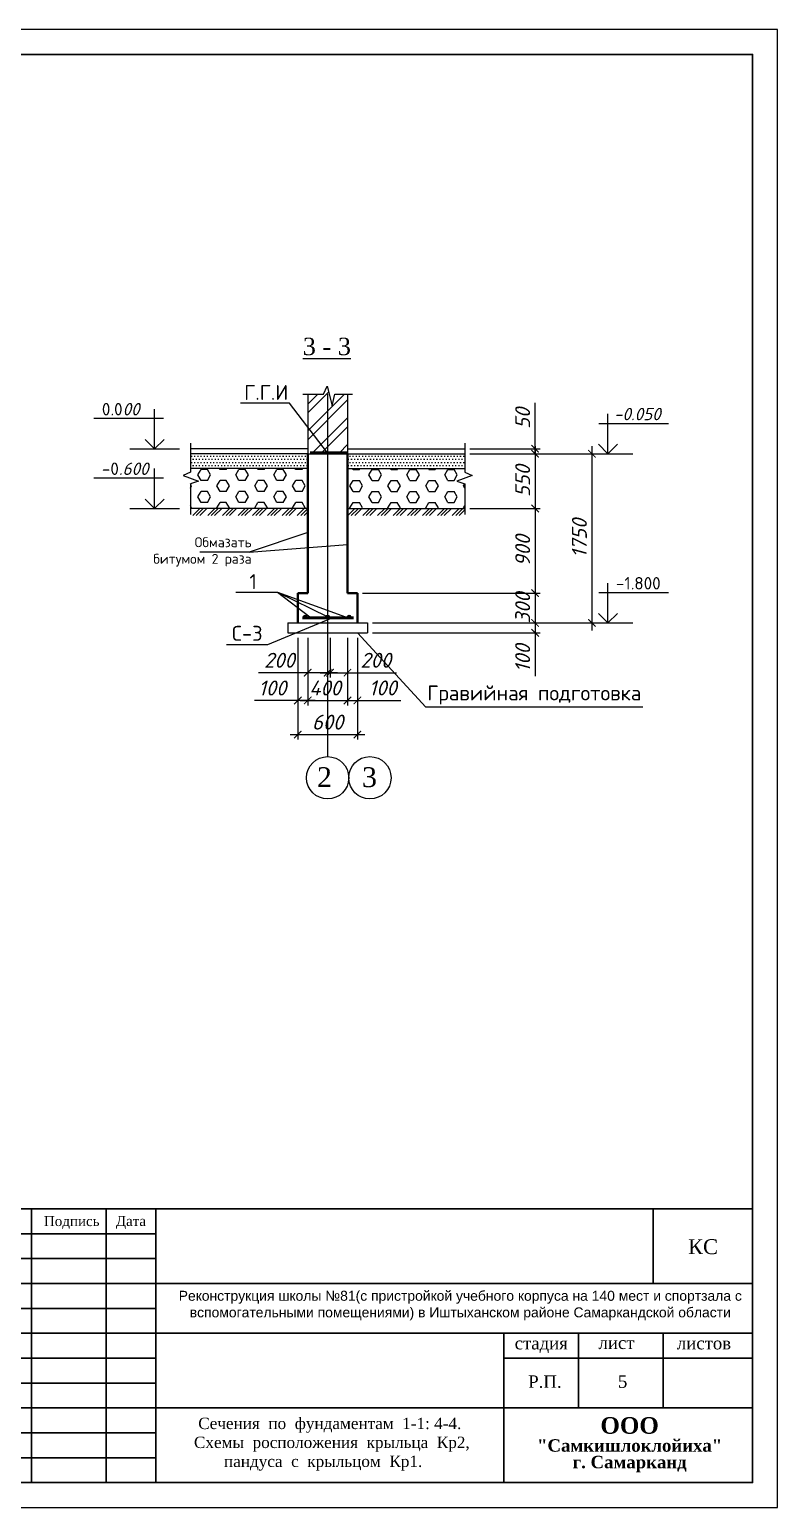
# Model space of a CAD drawing. Header units: millimetres. Extents: x 572274 to 2241483, y -888675 to -304135.
# Drawn here: x 1076726 to 1091765, y -645007 to -615307 of the extents above; entities that cross this region are included whole.
import ezdxf

# ---------------------------------------------------------------- set-up
doc = ezdxf.new("R2010")
doc.units = ezdxf.units.MM
doc.linetypes.add('ACAD_ISO04W100', pattern=[30, 24, -3, 0, -3])
for name, color, linetype, lineweight in [('Осевая', 1, 'ACAD_ISO04W100', 9), ('Основная', 7, 'Continuous', 50), ('Тонкая', 7, 'Continuous', 15)]:
    doc.layers.add(name, color=color, linetype=linetype, lineweight=lineweight)
doc.layers.add('Размеры', color=7, linetype='Continuous')
doc.styles.add('Arial 3.', font='arial.ttf')
doc.styles.add('ISOCPEUR', font='isocpeui.ttf', dxfattribs={"height": 300})
doc.styles.get("Standard").update_dxf_attribs({"font": 'isocpeur.ttf'})
doc.styles.add('style1', font='isocpeui.ttf')
doc.styles.add('WMF-Times New Roman0', font='times.ttf')
doc.dimstyles.new('ISO-25', dxfattribs={"dimtxt": 300, "dimasz": 150, "dimexe": 100, "dimexo": 100, "dimgap": 100, "dimtad": 1, "dimtxsty": 'style1', "dimblk": 'ARCHTICK', "dimcen": 250, "dimdle": 150, "dimclrd": 5, "dimclre": 5, "dimclrt": 7, "dimadec": 0, "dimazin": 0, "dimtfac": 1, "dimtmove": 0, "dimatfit": 3, "dimldrblk": 'ARCHTICK', "dimfxl": 1.25, "dimlwd": -1, "dimlwe": -1, "dimarcsym": 0})

# ---------------------------------------------------------------- blocks, each defined once
blk = doc.blocks.new('12')
at = {"color": 5, "lineweight": 30}
for p, q in [((4038680, 3054550), (4038680, 3049050)), ((4038680, 3054550), (4038680, 3049050)), ((4038680, 3054550), (4038680, 3049050)), ((4057180, 3054550), (4038680, 3054550)), ((4057180, 3054550), (4038680, 3054550)), ((4057180, 3054550), (4038680, 3054550)), ((4040380, 3054550), (4040380, 3049050)), ((4040380, 3054550), (4040380, 3049050)), ((4042680, 3054550), (4042680, 3049050)), ((4044180, 3054550), (4044180, 3049050)), ((4045180, 3054550), (4045180, 3049050)), ((4057180, 3049050), (4057180, 3054550)), ((4057180, 3054550), (4057180, 3049050)), ((4045180, 3054050), (4038680, 3054050)), ((4045180, 3053550), (4038680, 3053550)), ((4057180, 3053050), (4038680, 3053050)), ((4045180, 3052550), (4038680, 3052550)), ((4038680, 3052050), (4057180, 3052050)), ((4052180, 3049050), (4052180, 3052050)), ((4053680, 3050550), (4053680, 3052050)), ((4055380, 3050550), (4055380, 3052050)), ((4038680, 3051550), (4045180, 3051550)), ((4052180, 3051550), (4057180, 3051550)), ((4038680, 3051050), (4045180, 3051050)), ((4038680, 3050550), (4057180, 3050550)), ((4038680, 3050050), (4045180, 3050050)), ((4038680, 3049550), (4045180, 3049550)), ((4038680, 3049050), (4057180, 3049050))]:
    blk.add_line(p, q, dxfattribs=at)
blk = doc.blocks.new('_ArchTick')
at = {"color": 0, "linetype": 'ByBlock', "const_width": 0.15}
blk.add_lwpolyline([(-0.5, -0.5), (0.5, 0.5)], dxfattribs=at)
blk = doc.blocks.new('*D847')
at = {"layer": 'Defpoints', "color": 0, "lineweight": 25, "transparency": 16777216}
for p in [(1082320, -627432), (1083120, -627432), (1083120, -628789)]:
    blk.add_point(p, dxfattribs=at)
at = {"layer": 'Размеры', "color": 5, "transparency": 16777216}
for p, q in [((1082320, -627532), (1082320, -628889)), ((1083120, -627532), (1083120, -628889)), ((1082170, -628789), (1083270, -628789))]:
    blk.add_line(p, q, dxfattribs=at)
at = {"layer": 'Размеры', "color": 5, "transparency": 16777216, "xscale": 150, "yscale": 150, "zscale": 150, "rotation": 180}
blk.add_blockref('_ArchTick', (1082320, -628789), dxfattribs=at)
at = {"layer": 'Размеры', "color": 5, "transparency": 16777216, "xscale": 150, "yscale": 150, "zscale": 150}
blk.add_blockref('_ArchTick', (1083120, -628789), dxfattribs=at)
at = {"layer": 'Размеры', "color": 7, "transparency": 16777216, "insert": (1082670, -628539), "char_height": 300, "attachment_point": 5, "style": 'style1'}
blk.add_mtext('400', dxfattribs=at)
blk = doc.blocks.new('*D848')
at = {"layer": 'Defpoints', "color": 0, "lineweight": 25, "transparency": 16777216}
for p in [(1082320, -627432), (1082770, -627432), (1082320, -628232)]:
    blk.add_point(p, dxfattribs=at)
at = {"layer": 'Размеры', "color": 5, "transparency": 16777216}
for p, q in [((1082320, -627532), (1082320, -628332)), ((1082770, -627532), (1082770, -628332)), ((1082320, -628232), (1081333, -628232)), ((1082920, -628232), (1082320, -628232))]:
    blk.add_line(p, q, dxfattribs=at)
at = {"layer": 'Размеры', "color": 5, "transparency": 16777216, "xscale": 150, "yscale": 150, "zscale": 150, "rotation": 180}
blk.add_blockref('_ArchTick', (1082320, -628232), dxfattribs=at)
at = {"layer": 'Размеры', "color": 5, "transparency": 16777216, "xscale": 150, "yscale": 150, "zscale": 150}
blk.add_blockref('_ArchTick', (1082770, -628232), dxfattribs=at)
at = {"layer": 'Размеры', "color": 7, "transparency": 16777216, "insert": (1081751, -627982), "char_height": 300, "attachment_point": 5, "style": 'style1'}
blk.add_mtext('200', dxfattribs=at)
blk = doc.blocks.new('*D849')
at = {"layer": 'Defpoints', "color": 0, "lineweight": 25, "transparency": 16777216}
for p in [(1082720, -627432), (1083120, -627432), (1083120, -628232)]:
    blk.add_point(p, dxfattribs=at)
at = {"layer": 'Размеры', "color": 5, "transparency": 16777216}
for p, q in [((1082720, -627532), (1082720, -628332)), ((1083120, -627532), (1083120, -628332)), ((1082570, -628232), (1083120, -628232)), ((1083120, -628232), (1084107, -628232))]:
    blk.add_line(p, q, dxfattribs=at)
at = {"layer": 'Размеры', "color": 5, "transparency": 16777216, "xscale": 150, "yscale": 150, "zscale": 150, "rotation": 180}
blk.add_blockref('_ArchTick', (1082720, -628232), dxfattribs=at)
at = {"layer": 'Размеры', "color": 5, "transparency": 16777216, "xscale": 150, "yscale": 150, "zscale": 150}
blk.add_blockref('_ArchTick', (1083120, -628232), dxfattribs=at)
at = {"layer": 'Размеры', "color": 7, "transparency": 16777216, "insert": (1083689, -627982), "char_height": 300, "attachment_point": 5, "style": 'style1'}
blk.add_mtext('200', dxfattribs=at)
blk = doc.blocks.new('*D850')
at = {"layer": 'Defpoints', "color": 0, "lineweight": 25, "transparency": 16777216}
for p in [(1083120, -627432), (1083320, -627432), (1083320, -628788)]:
    blk.add_point(p, dxfattribs=at)
at = {"layer": 'Размеры', "color": 5, "transparency": 16777216}
for p, q in [((1083120, -627532), (1083120, -628888)), ((1083320, -627532), (1083320, -628888)), ((1082970, -628788), (1083320, -628788)), ((1083320, -628788), (1084190, -628788))]:
    blk.add_line(p, q, dxfattribs=at)
at = {"layer": 'Размеры', "color": 5, "transparency": 16777216, "xscale": 150, "yscale": 150, "zscale": 150, "rotation": 180}
blk.add_blockref('_ArchTick', (1083120, -628788), dxfattribs=at)
at = {"layer": 'Размеры', "color": 5, "transparency": 16777216, "xscale": 150, "yscale": 150, "zscale": 150}
blk.add_blockref('_ArchTick', (1083320, -628788), dxfattribs=at)
at = {"layer": 'Размеры', "color": 7, "transparency": 16777216, "insert": (1083830, -628538), "char_height": 300, "attachment_point": 5, "style": 'style1'}
blk.add_mtext('100', dxfattribs=at)
blk = doc.blocks.new('*D851')
at = {"layer": 'Defpoints', "color": 0, "lineweight": 25, "transparency": 16777216}
for p in [(1082120, -627432), (1082320, -627432), (1082120, -628790)]:
    blk.add_point(p, dxfattribs=at)
at = {"layer": 'Размеры', "color": 5, "transparency": 16777216}
for p, q in [((1082120, -627532), (1082120, -628890)), ((1082320, -627532), (1082320, -628890)), ((1082120, -628790), (1081250, -628790)), ((1082470, -628790), (1082120, -628790))]:
    blk.add_line(p, q, dxfattribs=at)
at = {"layer": 'Размеры', "color": 5, "transparency": 16777216, "xscale": 150, "yscale": 150, "zscale": 150, "rotation": 180}
blk.add_blockref('_ArchTick', (1082120, -628790), dxfattribs=at)
at = {"layer": 'Размеры', "color": 5, "transparency": 16777216, "xscale": 150, "yscale": 150, "zscale": 150}
blk.add_blockref('_ArchTick', (1082320, -628790), dxfattribs=at)
at = {"layer": 'Размеры', "color": 7, "transparency": 16777216, "insert": (1081610, -628540), "char_height": 300, "attachment_point": 5, "style": 'style1'}
blk.add_mtext('100', dxfattribs=at)
blk = doc.blocks.new('*D852')
at = {"layer": 'Defpoints', "color": 0, "lineweight": 25, "transparency": 16777216}
for p in [(1082120, -627432), (1083320, -627432), (1083320, -629476)]:
    blk.add_point(p, dxfattribs=at)
at = {"layer": 'Размеры', "color": 5, "transparency": 16777216}
for p, q in [((1082120, -627532), (1082120, -629576)), ((1083320, -627532), (1083320, -629576)), ((1081970, -629476), (1083470, -629476))]:
    blk.add_line(p, q, dxfattribs=at)
at = {"layer": 'Размеры', "color": 5, "transparency": 16777216, "xscale": 150, "yscale": 150, "zscale": 150, "rotation": 180}
blk.add_blockref('_ArchTick', (1082120, -629476), dxfattribs=at)
at = {"layer": 'Размеры', "color": 5, "transparency": 16777216, "xscale": 150, "yscale": 150, "zscale": 150}
blk.add_blockref('_ArchTick', (1083320, -629476), dxfattribs=at)
at = {"layer": 'Размеры', "color": 7, "transparency": 16777216, "insert": (1082720, -629226), "char_height": 300, "attachment_point": 5, "style": 'style1'}
blk.add_mtext('600', dxfattribs=at)
blk = doc.blocks.new('*D1209')
at = {"layer": 'Defpoints', "color": 0, "lineweight": 25, "transparency": 16777216}
for p in [(1085479, -623732), (1085479, -623832), (1086892, -623732)]:
    blk.add_point(p, dxfattribs=at)
at = {"layer": 'Размеры', "color": 5, "transparency": 16777216}
for p, q in [((1086892, -623732), (1086892, -622812)), ((1085579, -623732), (1086992, -623732)), ((1085579, -623832), (1086992, -623832)), ((1086892, -623832), (1086892, -623732)), ((1086892, -623832), (1086892, -623982))]:
    blk.add_line(p, q, dxfattribs=at)
at = {"layer": 'Размеры', "color": 5, "transparency": 16777216, "xscale": 150, "yscale": 150, "zscale": 150}
for p, rotation in [((1086892, -623732), 270), ((1086892, -623832), 90)]:
    blk.add_blockref('_ArchTick', p, dxfattribs=dict(at, rotation=rotation))
at = {"layer": 'Размеры', "color": 7, "transparency": 16777216, "insert": (1086642, -623122), "char_height": 300, "attachment_point": 5, "rotation": 90, "style": 'style1'}
blk.add_mtext('50', dxfattribs=at)
blk = doc.blocks.new('*D853')
at = {"layer": 'Defpoints', "color": 0, "lineweight": 25, "transparency": 16777216}
for p in [(1083320, -626632), (1083520, -627232), (1086892, -627232)]:
    blk.add_point(p, dxfattribs=at)
at = {"layer": 'Размеры', "color": 5, "transparency": 16777216}
for p, q in [((1083420, -626632), (1086992, -626632)), ((1086892, -626482), (1086892, -627382)), ((1083620, -627232), (1086992, -627232))]:
    blk.add_line(p, q, dxfattribs=at)
at = {"layer": 'Размеры', "color": 5, "transparency": 16777216, "xscale": 150, "yscale": 150, "zscale": 150}
for p, rotation in [((1086892, -626632), 90), ((1086892, -627232), 270)]:
    blk.add_blockref('_ArchTick', p, dxfattribs=dict(at, rotation=rotation))
at = {"layer": 'Размеры', "color": 7, "transparency": 16777216, "insert": (1086642, -626932), "char_height": 300, "attachment_point": 5, "rotation": 90, "style": 'style1'}
blk.add_mtext('300', dxfattribs=at)
blk = doc.blocks.new('*D854')
at = {"layer": 'Defpoints', "color": 0, "lineweight": 25, "transparency": 16777216}
for p in [(1083520, -627232), (1083520, -627432), (1086892, -627432)]:
    blk.add_point(p, dxfattribs=at)
at = {"layer": 'Размеры', "color": 5, "transparency": 16777216}
for p, q in [((1083620, -627232), (1086992, -627232)), ((1086892, -627082), (1086892, -627432)), ((1083620, -627432), (1086992, -627432)), ((1086892, -627432), (1086892, -628301))]:
    blk.add_line(p, q, dxfattribs=at)
at = {"layer": 'Размеры', "color": 5, "transparency": 16777216, "xscale": 150, "yscale": 150, "zscale": 150}
for p, rotation in [((1086892, -627232), 90), ((1086892, -627432), 270)]:
    blk.add_blockref('_ArchTick', p, dxfattribs=dict(at, rotation=rotation))
at = {"layer": 'Размеры', "color": 7, "transparency": 16777216, "insert": (1086642, -627942), "char_height": 300, "attachment_point": 5, "rotation": 90, "style": 'style1'}
blk.add_mtext('100', dxfattribs=at)
blk = doc.blocks.new('*D844')
at = {"layer": 'Defpoints', "color": 0, "lineweight": 25, "transparency": 16777216}
for p in [(1085479, -623832), (1083520, -627232), (1088035, -627232)]:
    blk.add_point(p, dxfattribs=at)
at = {"layer": 'Размеры', "color": 5, "transparency": 16777216}
for p, q in [((1088035, -623682), (1088035, -627382)), ((1085579, -623832), (1088135, -623832)), ((1083620, -627232), (1088135, -627232))]:
    blk.add_line(p, q, dxfattribs=at)
at = {"layer": 'Размеры', "color": 5, "transparency": 16777216, "xscale": 150, "yscale": 150, "zscale": 150}
for p, rotation in [((1088035, -623832), 90), ((1088035, -627232), 270)]:
    blk.add_blockref('_ArchTick', p, dxfattribs=dict(at, rotation=rotation))
at = {"layer": 'Размеры', "color": 7, "transparency": 16777216, "insert": (1087783, -625532), "char_height": 300, "attachment_point": 5, "rotation": 90, "style": 'style1'}
blk.add_mtext('1750', dxfattribs=at)
blk = doc.blocks.new('*D845')
at = {"layer": 'Defpoints', "color": 0, "lineweight": 25, "transparency": 16777216}
for p in [(1085479, -623832), (1085479, -624932), (1086892, -624932)]:
    blk.add_point(p, dxfattribs=at)
at = {"layer": 'Размеры', "color": 5, "transparency": 16777216}
for p, q in [((1086892, -623682), (1086892, -625082)), ((1085579, -623832), (1086992, -623832)), ((1085579, -624932), (1086992, -624932))]:
    blk.add_line(p, q, dxfattribs=at)
at = {"layer": 'Размеры', "color": 5, "transparency": 16777216, "xscale": 150, "yscale": 150, "zscale": 150}
for p, rotation in [((1086892, -623832), 90), ((1086892, -624932), 270)]:
    blk.add_blockref('_ArchTick', p, dxfattribs=dict(at, rotation=rotation))
at = {"layer": 'Размеры', "color": 7, "transparency": 16777216, "insert": (1086642, -624382), "char_height": 300, "attachment_point": 5, "rotation": 90, "style": 'style1'}
blk.add_mtext('550', dxfattribs=at)
blk = doc.blocks.new('*D846')
at = {"layer": 'Defpoints', "color": 0, "lineweight": 25, "transparency": 16777216}
for p in [(1085479, -624932), (1085479, -626632), (1086892, -626632)]:
    blk.add_point(p, dxfattribs=at)
at = {"layer": 'Размеры', "color": 5, "transparency": 16777216}
for p, q in [((1086892, -624782), (1086892, -626782)), ((1085579, -624932), (1086992, -624932)), ((1085579, -626632), (1086992, -626632))]:
    blk.add_line(p, q, dxfattribs=at)
at = {"layer": 'Размеры', "color": 5, "transparency": 16777216, "xscale": 150, "yscale": 150, "zscale": 150}
for p, rotation in [((1086892, -624932), 90), ((1086892, -626632), 270)]:
    blk.add_blockref('_ArchTick', p, dxfattribs=dict(at, rotation=rotation))
at = {"layer": 'Размеры', "color": 7, "transparency": 16777216, "insert": (1086642, -625782), "char_height": 300, "attachment_point": 5, "rotation": 90, "style": 'style1'}
blk.add_mtext('900', dxfattribs=at)

msp = doc.modelspace()

# ---------------------------------------------------------------- hatches: boundary and pattern name
h = msp.add_hatch(color=256)
h.paths.add_polyline_path([(1082263.487, -627075.143), (1082263.487, -627104.398), (1082295.797, -627104.398, 0.009059979), (1082295.815, -627103.366, 0.454451114)])
h.paths.add_polyline_path([(1082263.487, -627075.143, 0.375089188), (1082238.848, -627103.366, 0.009059979), (1082238.867, -627104.398), (1082263.487, -627104.398)])
h.paths.add_polyline_path([(1082263.487, -627104.398), (1082238.867, -627104.398, 0.364789544), (1082263.487, -627131.589)])
h.paths.add_polyline_path([(1082295.797, -627104.398), (1082263.487, -627104.398), (1082263.487, -627131.589, 0.443564837)])
h = msp.add_hatch(color=256)
h.paths.add_polyline_path([(1082264.694, -627092.033), (1082264.694, -627112.574), (1082287.381, -627112.574, 0.009059979), (1082287.394, -627111.85, 0.454451114)])
h.paths.add_polyline_path([(1082264.694, -627092.033, 0.375089188), (1082247.394, -627111.85, 0.009059979), (1082247.407, -627112.574), (1082264.694, -627112.574)])
h.paths.add_polyline_path([(1082264.694, -627112.574), (1082247.407, -627112.574, 0.364789544), (1082264.694, -627131.667)])
h.paths.add_polyline_path([(1082287.381, -627112.574), (1082264.694, -627112.574), (1082264.694, -627131.667, 0.443564837)])
h = msp.add_hatch(color=256)
h.paths.add_polyline_path([(1082716.184, -627075.143), (1082716.184, -627104.398), (1082748.494, -627104.398, 0.009059979), (1082748.513, -627103.366, 0.454451114)])
h.paths.add_polyline_path([(1082716.184, -627075.143, 0.375089188), (1082691.545, -627103.366, 0.009059979), (1082691.564, -627104.398), (1082716.184, -627104.398)])
h.paths.add_polyline_path([(1082716.184, -627104.398), (1082691.564, -627104.398, 0.364789544), (1082716.184, -627131.589)])
h.paths.add_polyline_path([(1082748.494, -627104.398), (1082716.184, -627104.398), (1082716.184, -627131.589, 0.443564837)])
h = msp.add_hatch(color=256)
h.paths.add_polyline_path([(1082718.679, -627091.67), (1082718.679, -627112.212), (1082741.366, -627112.212, 0.009059979), (1082741.379, -627111.487, 0.454451114)])
h.paths.add_polyline_path([(1082718.679, -627091.67, 0.375089188), (1082701.379, -627111.487, 0.009059979), (1082701.392, -627112.212), (1082718.679, -627112.212)])
h.paths.add_polyline_path([(1082718.679, -627112.212), (1082701.392, -627112.212, 0.364789544), (1082718.679, -627131.304)])
h.paths.add_polyline_path([(1082741.366, -627112.212), (1082718.679, -627112.212), (1082718.679, -627131.304, 0.443564837)])
h = msp.add_hatch(color=256)
h.paths.add_polyline_path([(1083149.107, -627075.143), (1083149.107, -627104.398), (1083181.418, -627104.398, 0.009059979), (1083181.436, -627103.366, 0.454451114)])
h.paths.add_polyline_path([(1083149.107, -627075.143, 0.375089188), (1083124.469, -627103.366, 0.009059979), (1083124.487, -627104.398), (1083149.107, -627104.398)])
h.paths.add_polyline_path([(1083149.107, -627104.398), (1083124.487, -627104.398, 0.364789544), (1083149.107, -627131.589)])
h.paths.add_polyline_path([(1083181.418, -627104.398), (1083149.107, -627104.398), (1083149.107, -627131.589, 0.443564837)])
h = msp.add_hatch(color=256)
h.paths.add_polyline_path([(1083150.318, -627092.033), (1083150.318, -627112.574), (1083173.005, -627112.574, 0.009059979), (1083173.018, -627111.85, 0.454451114)])
h.paths.add_polyline_path([(1083150.318, -627092.033, 0.375089188), (1083133.018, -627111.85, 0.009059979), (1083133.031, -627112.574), (1083150.318, -627112.574)])
h.paths.add_polyline_path([(1083150.318, -627112.574), (1083133.031, -627112.574, 0.364789544), (1083150.318, -627131.667)])
h.paths.add_polyline_path([(1083173.005, -627112.574), (1083150.318, -627112.574), (1083150.318, -627131.667, 0.443564837)])
at = {"layer": 'Тонкая'}
h = msp.add_hatch(dxfattribs=at)
h.set_pattern_fill('ANSI32', color=256, scale=40, style=0)
h.set_pattern_definition([(45, (675562.8, -668583.28), (-269.4077, 269.4077), []), (45, (675742.4, -668583.28), (-269.4077, 269.4077), [])])
h.paths.add_polyline_path([(1082320.029, -623831.85), (1082720.029, -623831.85), (1082720.029, -623811.427), (1083120.029, -623811.427), (1083120.029, -622631.85), (1082867.128, -622631.85), (1082811.645, -622867.433), (1082713.653, -622475.835), (1082635.572, -622631.85), (1082320.029, -622631.85)])
h = msp.add_hatch(dxfattribs=at)
h.set_pattern_fill('DOTS', color=256, scale=40, style=0)
h.set_pattern_definition([(180, (1489877.26, -668583.28), (-31.75, 63.5), [0, -63.5])])
h.paths.add_polyline_path([(1082320.029, -623831.85), (1082320.029, -624131.85), (1079960.606, -624131.85), (1079960.606, -623831.85)])
h = msp.add_hatch(dxfattribs=at)
h.set_pattern_fill('DOTS', color=256, scale=40, style=0)
h.set_pattern_definition([(0, (675562.8, -668583.28), (31.75, 63.5), [0, -63.5])])
h.paths.add_polyline_path([(1083120.029, -623831.85), (1083120.029, -624131.85), (1085479.452, -624131.85), (1085479.452, -623831.85)])
h = msp.add_hatch(dxfattribs=at)
h.set_pattern_fill('HEX', color=256, scale=40, style=0)
h.set_pattern_definition([(180, (1489877.26, -668583.28), (0, 219.9704), [127, -254]), (60, (1489877.26, -668583.28), (190.49995, -109.9852), [127, -254]), (120, (1489750.26, -668583.28), (190.49995, 109.9852), [127, -254])])
h.paths.add_polyline_path([(1082320.029, -624131.85), (1082320.029, -624931.85), (1079960.606, -624931.85), (1079960.606, -624433.363), (1080123.31, -624380.926), (1079814.769, -624266.433), (1079960.606, -624203.085), (1079960.606, -624131.85)])
h = msp.add_hatch(dxfattribs=at)
h.set_pattern_fill('HEX', color=256, scale=40, style=0)
h.set_pattern_definition([(0, (675562.8, -668583.28), (0, 219.9704), [127, -254]), (120, (675562.8, -668583.28), (-190.49995, -109.9852), [127, -254]), (60, (675689.8, -668583.28), (-190.49995, 109.9852), [127, -254])])
h.paths.add_polyline_path([(1083120.029, -624131.85), (1083120.029, -624931.85), (1085479.452, -624931.85), (1085479.452, -624433.363), (1085316.748, -624380.926), (1085625.289, -624266.433), (1085479.452, -624203.085), (1085479.452, -624131.85)])

# ---------------------------------------------------------------- linework, layer by layer
for p, q in [((1082320.029, -622631.85), (1082320.029, -626631.85)), ((1083120.029, -622631.85), (1083120.029, -626631.85)), ((1082320.029, -623731.85), (1079960.606, -623731.85)), ((1082320.029, -623831.85), (1079960.606, -623831.85)), ((1082320.029, -623831.85), (1083120.029, -623831.85)), ((1083120.029, -623731.85), (1085479.452, -623731.85)), ((1083120.029, -623831.85), (1085479.452, -623831.85)), ((1082320.029, -624131.85), (1079960.606, -624131.85)), ((1083120.029, -624131.85), (1085479.452, -624131.85)), ((1082320.029, -624931.85), (1079960.606, -624931.85)), ((1080150.029, -624931.85), (1080008.608, -625073.271)), ((1080220.029, -624931.85), (1080078.608, -625073.271)), ((1080290.029, -624931.85), (1080148.608, -625073.271)), ((1080450.029, -624931.85), (1080308.608, -625073.271)), ((1080520.029, -624931.85), (1080378.608, -625073.271)), ((1080590.029, -624931.85), (1080448.608, -625073.271)), ((1080750.029, -624931.85), (1080608.608, -625073.271)), ((1080820.029, -624931.85), (1080678.608, -625073.271)), ((1080890.029, -624931.85), (1080748.608, -625073.271)), ((1081060.029, -624931.85), (1080918.608, -625073.271)), ((1081130.029, -624931.85), (1080988.608, -625073.271)), ((1081200.029, -624931.85), (1081058.608, -625073.271)), ((1081350.029, -624931.85), (1081208.608, -625073.271)), ((1081420.029, -624931.85), (1081278.608, -625073.271)), ((1081490.029, -624931.85), (1081348.608, -625073.271)), ((1081650.029, -624931.85), (1081508.608, -625073.271)), ((1081720.029, -624931.85), (1081578.608, -625073.271)), ((1081790.029, -624931.85), (1081648.608, -625073.271)), ((1081950.029, -624931.85), (1081808.608, -625073.271)), ((1082020.029, -624931.85), (1081878.608, -625073.271)), ((1082090.029, -624931.85), (1081948.608, -625073.271)), ((1082250.029, -624931.85), (1082108.608, -625073.271)), ((1082320.029, -624931.85), (1082178.608, -625073.271)), ((1082320.029, -625001.85), (1082248.608, -625073.271)), ((1083120.029, -624931.85), (1085479.452, -624931.85)), ((1083267.873, -624931.85), (1083126.451, -625073.271)), ((1083337.873, -624931.85), (1083196.451, -625073.271)), ((1083407.873, -624931.85), (1083266.451, -625073.271)), ((1083567.873, -624931.85), (1083426.451, -625073.271)), ((1083637.873, -624931.85), (1083496.451, -625073.271)), ((1083707.873, -624931.85), (1083566.451, -625073.271)), ((1083867.873, -624931.85), (1083726.451, -625073.271)), ((1083937.873, -624931.85), (1083796.451, -625073.271)), ((1084007.873, -624931.85), (1083866.451, -625073.271)), ((1084177.873, -624931.85), (1084036.451, -625073.271)), ((1084247.873, -624931.85), (1084106.451, -625073.271)), ((1084317.873, -624931.85), (1084176.451, -625073.271)), ((1084467.873, -624931.85), (1084326.451, -625073.271)), ((1084537.873, -624931.85), (1084396.451, -625073.271)), ((1084607.873, -624931.85), (1084466.451, -625073.271)), ((1084767.873, -624931.85), (1084626.451, -625073.271)), ((1084837.873, -624931.85), (1084696.451, -625073.271)), ((1084907.873, -624931.85), (1084766.451, -625073.271)), ((1085067.873, -624931.85), (1084926.451, -625073.271)), ((1085137.873, -624931.85), (1084996.451, -625073.271)), ((1085207.873, -624931.85), (1085066.451, -625073.271)), ((1085367.873, -624931.85), (1085226.451, -625073.271)), ((1085437.873, -624931.85), (1085296.451, -625073.271)), ((1085479.452, -624960.27), (1085366.451, -625073.271)), ((1082120.029, -626631.85), (1082120.029, -627231.85)), ((1082120.029, -626631.85), (1082320.029, -626631.85)), ((1083120.029, -626631.85), (1083320.029, -626631.85)), ((1081920.029, -627231.85), (1083520.029, -627231.85)), ((1081920.029, -627231.85), (1081920.029, -627431.85)), ((1083520.029, -627231.85), (1083520.029, -627431.85)), ((1081920.029, -627431.85), (1083520.029, -627431.85))]:
    msp.add_line(p, q)
at = {"ltscale": 10}
for p, q in [((1079240.977, -623734.221), (1079240.977, -622934.221)), ((1088357.439, -623832.424), (1088357.439, -623032.424)), ((1079421.62, -623124.438), (1078021.62, -623124.438)), ((1088176.796, -623222.64), (1089576.796, -623222.64)), ((1079240.977, -623734.221), (1079050.913, -623544.157)), ((1079240.977, -623734.221), (1079431.042, -623544.157)), ((1088357.439, -623832.424), (1088167.374, -623642.36)), ((1088357.439, -623832.424), (1088547.503, -623642.36)), ((1078740.977, -623734.221), (1079740.977, -623734.221)), ((1087857.439, -623832.424), (1088857.439, -623832.424)), ((1079240.977, -624931.706), (1079240.977, -624131.706)), ((1079421.62, -624321.923), (1078021.62, -624321.923)), ((1079240.977, -624931.706), (1079050.913, -624741.642)), ((1079240.977, -624931.706), (1079431.042, -624741.642)), ((1078740.977, -624931.706), (1079740.977, -624931.706)), ((1088176.796, -626622.967), (1089576.796, -626622.967)), ((1088357.439, -627232.751), (1088357.439, -626432.751)), ((1087857.439, -627232.751), (1088857.439, -627232.751)), ((1088357.439, -627232.751), (1088167.374, -627042.687)), ((1088357.439, -627232.751), (1088547.503, -627042.687))]:
    msp.add_line(p, q, dxfattribs=at)
at = {"lineweight": 40}
for p, q in [((1082320.029, -623831.85), (1082320.029, -626631.85)), ((1083120.029, -623831.85), (1083120.029, -626631.85)), ((1082320.029, -626631.85), (1082120.029, -626631.85)), ((1082120.029, -626631.85), (1082120.029, -627231.85)), ((1083120.029, -626631.85), (1083320.029, -626631.85)), ((1083320.029, -626631.85), (1083320.029, -627231.85)), ((1083320.029, -626631.85), (1083320.029, -627231.85))]:
    msp.add_line(p, q, dxfattribs=at)
at = {"lineweight": 25}
for p, q in [((1082320.029, -625413.978), (1081142.242, -625811.278)), ((1081142.242, -625811.278), (1083120.029, -625657.482)), ((1081142.242, -625811.278), (1080147.853, -625811.278))]:
    msp.add_line(p, q, dxfattribs=at)
at = {"color": 5, "lineweight": 30}
msp.add_line((1089265.384, -640507.414), (1089265.384, -639007.414), dxfattribs=at)
at = {"lineweight": 25, "ltscale": 100}
msp.add_lwpolyline([(1049765.384, -645007.415), (1091765.384, -645007.415), (1091765.384, -615307.415), (1049765.384, -615307.415)], close=True, dxfattribs=at)
at = {"color": 1, "lineweight": 30}
msp.add_lwpolyline([(1051765.384, -644507.415), (1091265.384, -644507.415), (1091265.384, -615807.415), (1051765.384, -615807.415)], close=True, dxfattribs=at)
for centre, radius in [((1082267.332, -627103.366), 28.484), ((1082267.394, -627111.85), 20), ((1082720.029, -627103.366), 28.484), ((1082721.379, -627111.487), 20), ((1083152.952, -627103.366), 28.484), ((1083153.018, -627111.85), 20), ((1082720.029, -630344.304), 425), ((1083570.029, -630344.304), 425)]:
    msp.add_circle(centre, radius)
at = {"layer": 'Осевая'}
msp.add_line((1082720.029, -622631.85), (1082720.029, -629919.304), dxfattribs=at)
at = {"layer": 'Основная'}
for p, q in [((1082370.029, -623811.427), (1083120.029, -623811.427)), ((1082212.737, -627131.85), (1083242.623, -627131.85))]:
    msp.add_line(p, q, dxfattribs=at)
at = {"layer": 'Тонкая'}
for p, q in [((1082635.572, -622631.85), (1082713.653, -622475.835)), ((1082713.653, -622475.835), (1082811.645, -622867.433)), ((1082220.029, -622631.85), (1082635.572, -622631.85)), ((1082811.645, -622867.433), (1082867.128, -622631.85)), ((1082867.128, -622631.85), (1083220.029, -622631.85)), ((1081953.702, -622812.465), (1080970.407, -622812.465)), ((1082720.029, -623811.427), (1081953.702, -622812.465)), ((1079960.606, -623619.836), (1079960.606, -624203.085)), ((1085479.452, -623619.836), (1085479.452, -624203.085)), ((1079960.606, -624203.085), (1079814.769, -624266.433)), ((1079814.769, -624266.433), (1080123.31, -624380.926)), ((1085625.289, -624266.433), (1085316.748, -624380.926)), ((1085479.452, -624203.085), (1085625.289, -624266.433)), ((1080123.31, -624380.926), (1079960.606, -624433.363)), ((1079960.606, -624433.363), (1079960.606, -624931.85)), ((1085316.748, -624380.926), (1085479.452, -624433.363)), ((1085479.452, -624433.363), (1085479.452, -624931.85)), ((1079960.606, -624653.11), (1079960.606, -625050.552)), ((1085479.452, -624653.11), (1085479.452, -625050.552)), ((1080877.196, -626616.138), (1081709.531, -626616.138)), ((1081709.531, -626616.138), (1083080.029, -627111.85)), ((1081709.531, -626616.138), (1082721.379, -627111.487)), ((1081709.531, -626616.138), (1082361.379, -627111.487)), ((1081519.829, -627665.195), (1082812.872, -627131.85)), ((1083320.029, -627431.85), (1084696.445, -628927.748)), ((1080687.494, -627665.195), (1081519.829, -627665.195)), ((1089057.917, -628927.748), (1084696.445, -628927.748))]:
    msp.add_line(p, q, dxfattribs=at)

# ---------------------------------------------------------------- block references
msp.add_blockref('12', (-2965914.616, -3693557.772))

# ---------------------------------------------------------------- texts
for s, p in [('Г.Г.И', (1081042.432, -622750.102)), ('1', (1081147.352, -626551.654)), ('С-3', (1080796.404, -627591.029)), (' Гравийная подготовка', (1084532.425, -628789.257))]:
    msp.add_text(s, height=300).set_placement(p)
for s, insert, char_height, width, attachment_point in [('{\\fTimes New Roman|b0|i0|c204|p18;\\L3\\fTimes New Roman|b0|i0|c238|p18; - \\fTimes New Roman|b0|i0|c204|p18;3}', (1082220.018, -621500.024), 350, 1474.6719, 1), ('0{\\fISOCPEUR|b0|i1|c204|p34;.}0{\\fISOCPEUR|b0|i1|c204|p34;00}', (1078180.986, -622811.366), 250, 44435.90324, 1), ('{\\fISOCPEUR|b0|i1|c204|p34;-0.050}', (1089417.43, -622909.568), 250, 44435.90324, 3), ('-0{\\fISOCPEUR|b0|i1|c204|p34;.600}', (1078180.986, -624008.851), 250, 44435.90324, 1), ('Обмазать\\Pбитумом 2 раза', (1081193.029, -625510.42), 200, 44435.90324, 3), ('-1{\\fISOCPEUR|b0|i1|c204|p34;.}800', (1089417.43, -626309.895), 250, 44435.90324, 3), ('{\\fTimes New Roman|b0|i0|c204|p18;2    3}', (1082504.034, -630131.517), 400, 1493.38768, 1), ('{\\fTimes New Roman|b0|i0|c204|p18;КС}', (1089966.35, -639616.639), 300, 971.01286, 1), ('{\\fTimes New Roman|b0|i0|c204|p18;стадия}', (1086481.816, -641580.996), 250, 1500, 1), ('{\\fTimes New Roman|b0|i0|c204|p18;лист}', (1088167.735, -641573.644), 250, 1500, 1), ('{\\fTimes New Roman|b0|i0|c204|p18;листов}', (1089743.223, -641580.996), 250, 1500, 1), ('{\\fTimes New Roman|b0|i0|c204|p18;Р.П.            5}', (1086753.841, -642353.197), 250, 2968.03262, 1)]:
    msp.add_mtext(s, dxfattribs=dict(insert=insert, char_height=char_height, width=width, attachment_point=attachment_point))
at = {"color": 1, "linetype": 'ByBlock', "ltscale": 30, "char_height": 200, "width": 1404.02516, "attachment_point": 5}
for s, insert in [('{\\fTimes New Roman|b0|i0|c204|p18;\\C256;Подпись}', (1077574.902, -639282.04)), ('{\\fTimes New Roman|b0|i0|c204|p18;\\C256;Дата}', (1078764.902, -639282.04))]:
    msp.add_mtext(s, dxfattribs=dict(at, insert=insert))
at = {"color": 0, "linetype": 'ByBlock', "insert": (1085387.622, -640653.87), "char_height": 200, "width": 11599.6853, "attachment_point": 2, "style": 'ISOCPEUR'}
msp.add_mtext('{\\fArial|b0|i0|c204|p34;\\C256;Реконструкция школы №81(с пристройкой учебного корпуса на 140 мест и спортзала с вспомогательными помещениями) в Иштыханском районе Самаркандской области}', dxfattribs=at)
at = {"color": 0, "insert": (1080032.528, -643203.789), "char_height": 228.49252, "width": 6177.3783, "attachment_point": 1, "style": 'WMF-Times New Roman0'}
msp.add_mtext(' Сечения  по  фундаментам  1-1: 4-4.  Схемы  росположения  крыльца  Кр2,\\P       пандуса  с  крыльцом  Кр1.\\P        ', dxfattribs=at)
at = {"lineweight": 30, "insert": (1088792.881, -643192.549), "char_height": 250, "width": 5723.33111, "attachment_point": 2, "line_spacing_factor": 0.8, "style": 'Arial 3.'}
msp.add_mtext('{\\fTimes New Roman Cyr|b1|i0|c0|p18;\\H1.333x;\\C250;OOO\\fTimes New Roman Cyr|b1|i0|c204|p18; \\fTimes New Roman Cyr|b1|i0|c0|p18;\\P\\fTimes New Roman Cyr|b1|i0|c204|p18;\\H0.7502x;"Самкишлоклойиха" \\Pг. Самарканд}', dxfattribs=at)

# ---------------------------------------------------------------- dimensions: what is measured, and where the dimension line sits
at = {"layer": 'Размеры'}
for base, p1, p2, text, picture, middle in [((1086891.85, -623731.85), (1085479.452, -623831.85), (1085479.452, -623731.85), '50', '*D1209', (1086641.85, -623121.963)), ((1088034.518, -627231.85), (1085479.452, -623831.85), (1083520.029, -627231.85), '1750', '*D844', (1087782.586, -625531.85)), ((1086891.85, -627431.85), (1083520.029, -627231.85), (1083520.029, -627431.85), '100', '*D854', (1086641.85, -627941.622))]:
    dim = msp.add_linear_dim(base=base, p1=p1, p2=p2, angle=90, text=text, dimstyle='ISO-25', dxfattribs=at)
    dim.commit()
    dim.dimension.update_dxf_attribs({"geometry": picture, "text_midpoint": middle})
for base, p1, p2, text, picture, middle in [((1086891.85, -624931.85), (1085479.452, -623831.85), (1085479.452, -624931.85), '550', '*D845', (1086891.85, -624381.85)), ((1086891.85, -626631.85), (1085479.452, -624931.85), (1085479.452, -626631.85), '900', '*D846', (1086891.85, -625781.85)), ((1086891.85, -627231.85), (1083320.029, -626631.85), (1083520.029, -627231.85), '300', '*D853', (1086891.85, -626931.85))]:
    dim = msp.add_linear_dim(base=base, p1=p1, p2=p2, angle=90, text=text, dimstyle='ISO-25', dxfattribs=at)
    dim.commit()
    dim.dimension.update_dxf_attribs({"geometry": picture, "text_midpoint": middle, "dimtype": 160})
for base, p1, p2, text, picture, middle in [((1082120.029, -628789.513), (1082320.029, -627431.85), (1082120.029, -627431.85), '100', '*D851', (1081610.256, -628539.513)), ((1082320.029, -628232.141), (1082770.029, -627431.85), (1082320.029, -627431.85), '200', '*D848', (1081751.393, -627982.141)), ((1083320.029, -629476.059), (1082120.029, -627431.85), (1083320.029, -627431.85), '600', '*D852', (1082720.029, -629226.059)), ((1083120.029, -628232.141), (1082720.029, -627431.85), (1083120.029, -627431.85), '200', '*D849', (1083688.665, -627982.141)), ((1083320.029, -628787.948), (1083120.029, -627431.85), (1083320.029, -627431.85), '100', '*D850', (1083829.802, -628537.948))]:
    dim = msp.add_linear_dim(base=base, p1=p1, p2=p2, text=text, dimstyle='ISO-25', dxfattribs=at)
    dim.commit()
    dim.dimension.update_dxf_attribs({"geometry": picture, "text_midpoint": middle})
dim = msp.add_linear_dim(base=(1083120.029, -628788.576), p1=(1082320.029, -627431.85), p2=(1083120.029, -627431.85), text='400', dimstyle='ISO-25', dxfattribs=at)
dim.commit()
dim.dimension.update_dxf_attribs({"geometry": '*D847', "text_midpoint": (1082670.029, -628788.576), "dimtype": 160})

doc.saveas('drawing.dxf')
